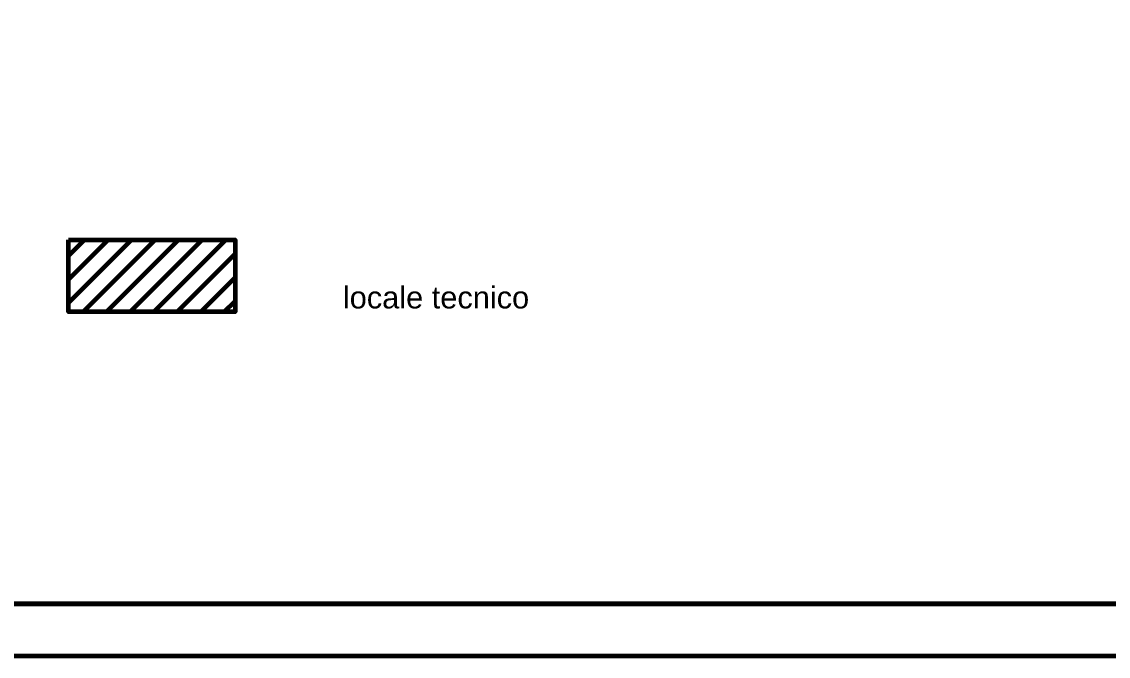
# Model space of a CAD drawing. Header units: millimetres. Extents: x 1769 to 2783, y -1222 to -971.
# Drawn here: x 2641.94 to 2652.3, y -1017.59 to -1011.53 of the extents above; entities that cross this region are included whole.
import ezdxf

# ---------------------------------------------------------------- set-up
doc = ezdxf.new("R2010")
doc.units = ezdxf.units.MM
doc.linetypes.add('CONTINUA', pattern=[0])
for name, color, linetype in [('PIALSTRI', 7, 'Continuous'), ('quote', 6, 'Continuous'), ('RETINI', 8, 'Continuous'), ('scritte', 240, 'Continuous')]:
    doc.layers.add(name, color=color, linetype=linetype)
doc.styles.add('ARIAL', font='arial.ttf')

msp = doc.modelspace()

# ---------------------------------------------------------------- hatches: boundary and pattern name
at = {"layer": 'RETINI', "lineweight": 60, "ltscale": 0.2}
h = msp.add_hatch(dxfattribs=at)
h.set_pattern_fill('LINE', color=256, scale=0.05, angle=45, style=0)
h.set_pattern_definition([(45, (45.18906, 0), (-0.1122532015, 0.1122532015), [])])
h.paths.add_polyline_path([(2642.384, -1014.3), (2643.973, -1014.3), (2643.973, -1013.613), (2642.384, -1013.613)])

# ---------------------------------------------------------------- linework, layer by layer
at = {"layer": 'PIALSTRI', "lineweight": 60, "ltscale": 0.2}
msp.add_line((2632.642, -1017.085), (2692.269, -1017.085), dxfattribs=at)
at = {"layer": 'quote', "lineweight": 60, "ltscale": 0.2}
msp.add_line((2607.114, -1017.085), (2782.413, -1017.085), dxfattribs=at)
for points in [[(2606.614, -970.741), (2782.913, -970.741), (2782.913, -1017.585), (2606.614, -1017.585)], [(2607.114, -971.241), (2782.413, -971.241), (2782.413, -1017.085), (2607.114, -1017.085)], [(2642.384, -1013.613), (2643.973, -1013.613), (2643.973, -1014.3), (2642.384, -1014.3)]]:
    msp.add_lwpolyline(points, close=True, dxfattribs=at)

# ---------------------------------------------------------------- texts
at = {"layer": 'scritte', "color": 6, "linetype": 'CONTINUA', "insert": (2645.002, -1014.058), "char_height": 0.21, "width": 1.94518, "attachment_point": 1, "style": 'ARIAL'}
msp.add_mtext('locale tecnico ', dxfattribs=at)

doc.saveas('drawing.dxf')
